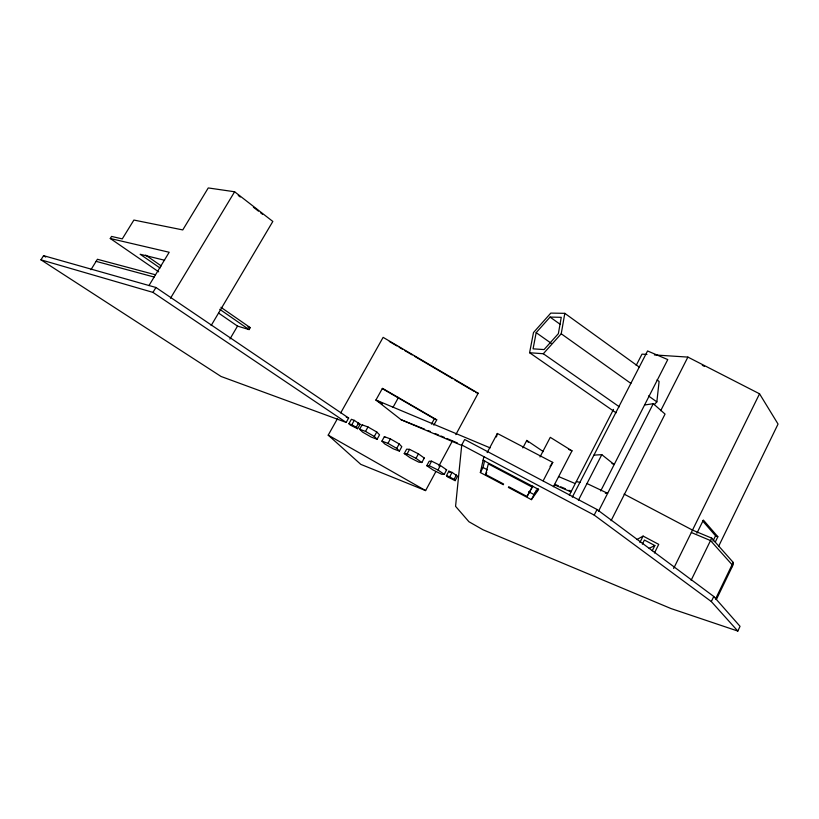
<?xml version="1.0" encoding="UTF-8"?>
<svg xmlns="http://www.w3.org/2000/svg" width="819" height="819" viewBox="0 0 819 819"><rect width="100%" height="100%" fill="white"/><g stroke="black" fill="none" stroke-linecap="round" stroke-linejoin="round"><path stroke-width="1.23" d="M461.742 444.952L455.569 506.326L468.929 521.734L483.015 529.78L671.007 608.558L737.817 631.06L740.059 626.34L713.769 596.478L597.051 509.51L464.68 439.506L461.742 444.952L594.205 515.09L711.322 601.555L737.817 631.06M654.32 404.566L656.848 401.883L659.1 381.439L657.033 379.944M529.596 352.733L543.304 353.736L561.23 333.783L564.813 313.339L550.788 313.104L533.486 332.555L529.596 352.733L616.103 412.827M536.169 332.668L533.077 348.843L544.072 349.57L558.363 333.661L561.25 317.322L550.061 317.076L536.169 332.668L551.228 343.294M483.087 460.247L538.667 489.465L531.408 499.641L508.425 487.438L508.691 486.721L527.026 496.488L532.278 487.182L488.329 463.892L485.636 474.477L503.572 483.998L503.327 484.725L480.354 472.532L483.875 456.674M480.354 472.532L483.036 467.495L484.623 460.616M496.447 436.957L497.358 433.466L552.764 462.397L543.181 480.784M715.571 598.955L733.2 562.397L711.701 538.124L692.516 530.108L624.088 494.092M716.379 599.508L733.333 564.363L733.2 562.397M711.322 601.555L713.769 596.478M718.539 546.498L778.05 424.068L759.541 393.796L687.888 357.094L654.401 354.934M691.113 580.333L711.701 538.124M712.96 541.103L715.55 535.78L702.62 520.945M715.263 542.076L717.854 536.742L703.367 520.055L696.897 533.241M673.638 568.478L759.541 393.796M652.272 550.726L654.842 545.556L644.42 540.038L642.362 544.174M654.453 552.979L658.732 544.359L643.099 536.087L636.854 539.567M639.885 542.536L643.099 536.087M660.698 410.718L687.888 357.094M611.066 520.72L665.048 414.076L653.275 403.685L644.573 405.006M594.205 515.09L597.051 509.51M598.474 511.332L653.275 403.685M600.706 490.939L667.761 359.582L647.553 350.962L572.297 497.184M578.388 500.276L601.811 454.658L614.199 464.527L611.947 463.472M569.328 495.126L613.513 409.387M636.179 365.407L641.994 354.136L646.959 354.453M553.409 486.691L572 450.849L550.276 437.336L540.018 456.93M527.026 496.488L532.698 486.046M531.408 499.641L536.394 490.059M522.839 447.901L526.791 440.417L543.325 451.617M487.151 452.62L497.358 433.466M485.636 474.477L486.711 472.45M446.447 475.665L449.662 476.893L452.078 472.399L457.545 476.167L455.149 480.651L447.594 476.934L446.447 475.665L448.863 471.181L452.078 472.399M455.149 480.651L454.023 479.402L456.439 474.897M444.226 474.334L446.642 469.85L440.397 465.499L431.613 461.169L429.187 461.23L426.771 465.683L433.036 469.983L441.707 474.293L444.226 474.334L437.96 470.004L429.187 465.663L426.771 465.683M429.187 465.663L431.613 461.169M337.571 418.478L328.214 435.145L360.79 464.363L425.614 490.591L435.882 471.56M438.902 465.97L452.201 441.349M455.825 434.633L478.183 393.233L383.128 337.356L340.694 412.919M437.96 470.004L440.397 465.499M421.846 462.51L424.273 458.046L418.427 453.849L409.572 449.365L406.664 449.14L404.238 453.583L410.104 457.739L418.857 462.182L421.846 462.51L415.991 458.333L407.125 453.849L404.238 453.583M431.459 424.119L434.346 418.826L436.742 419.819L433.855 425.133M415.991 458.333L418.427 453.849M399.375 451.115L401.801 446.683L399.181 443.929L390.407 438.902L384.367 436.681L381.92 441.113L384.654 443.878L393.325 448.843L399.375 451.115L396.734 448.392L387.95 443.366L381.92 441.113M407.125 453.849L409.572 449.365M396.734 448.392L399.181 443.929M387.95 443.366L390.407 438.902M377.098 439.25L374.303 436.455L376.771 432.002L367.987 426.965L362.09 424.815L359.623 429.238L362.52 432.074L371.202 437.049L377.098 439.25L379.545 434.828L376.771 432.002M392.987 407.391L398.505 397.41M359.623 429.238L365.509 431.418L367.987 426.965M348.914 423.71L351.812 424.774L354.279 420.352L360.114 424.314L357.657 428.716L350.399 425.153L348.914 423.71L351.371 419.297L354.279 420.352M357.657 428.716L356.193 427.283L358.661 422.86M346.181 422.43L348.638 418.028L155.927 287.479L43.571 255.661L40.95 259.828L221.048 376.474L346.181 422.43L152.958 292.383L40.95 259.828M218.591 313.073L237.52 326.105L249.078 329.586L250.235 327.631L220.935 307.309M229.904 339.066L237.52 326.105M211.138 325.573L272.829 221.447L234.623 191.769L208.261 187.94L182.76 229.924L133.896 220.055L122.277 238.892L111.568 236.425L110.278 238.493L158.651 271.806M170.495 298.239L234.623 191.769M148.945 285.596L169.195 252.262L110.278 238.493M152.958 292.383L155.927 287.479M90.94 269.738L97.41 259.275L155.508 274.785M550.04 466.369L552.764 462.397M538.114 488.82L534.049 494.563L528.583 491.656M649.16 548.3L654.842 545.556M593.939 455.118L601.811 454.658M446.007 469.84L446.642 469.85M605.343 493.273L607.637 493.325L586.977 483.538M423.74 457.995L424.273 458.046M576.32 481.552L580.036 482.422M164.568 260.247L140.151 254.259L160.053 268.018M96.12 261.363L154.136 277.047M475.737 392.506L478.183 393.233M247.922 326.935L250.235 327.631M346.253 417.158L348.638 418.028M358.179 423.607L360.114 424.314M436.742 419.819L382.453 388.308L375.931 400.01L401.115 419.727L424.529 429.146M428.05 430.559L430.384 431.5M715.55 535.78L717.854 536.742M490.171 447.901L375.931 400.01L382.473 403.798M558.476 476.535L574.969 483.456M691.328 532.514L710.513 540.56L732.084 564.721L732.217 566.666M435.084 433.497L438.605 434.991M440.95 435.984L444.482 437.479M446.826 438.472L457.391 442.956M554.842 484.305L558.363 485.8M560.708 486.793L565.407 488.789M568.929 490.284L571.273 491.277M401.115 419.727L462.059 445.608M554.637 484.92L571.048 491.891M568.519 449.344L572 450.849M702.292 365.305L704.545 366.462M483.036 467.495L487.407 469.819M328.214 435.145L425.614 490.591M449.662 476.893L454.023 479.402M365.509 431.418L374.303 436.455M351.812 424.774L356.193 427.283M382.278 388.605L434.346 418.826M389.322 341.472L396.949 345.966M399.129 347.246L402.405 349.17M404.586 350.45L412.223 354.934M414.404 356.214L452.559 378.654M454.74 379.934L474.365 391.472M43.571 255.661L45.71 257.053M219.758 309.306L249.078 329.586M145.608 255.078L161.302 265.96M543.304 353.736L619.328 406.808M561.23 333.783L630.865 383.384M648.535 395.966L656.848 401.883M550.061 317.076L560.411 324.488M564.813 313.339L639.414 367.219M238.257 195.444L240.274 197.01M253.409 207.207L258.466 211.138M260.483 212.705L262.51 214.271M362.09 424.815L362.858 425.593M384.367 436.681L385.104 437.428M448.863 471.181L450 472.461M526.791 440.417L528.286 442.291"/></g></svg>
